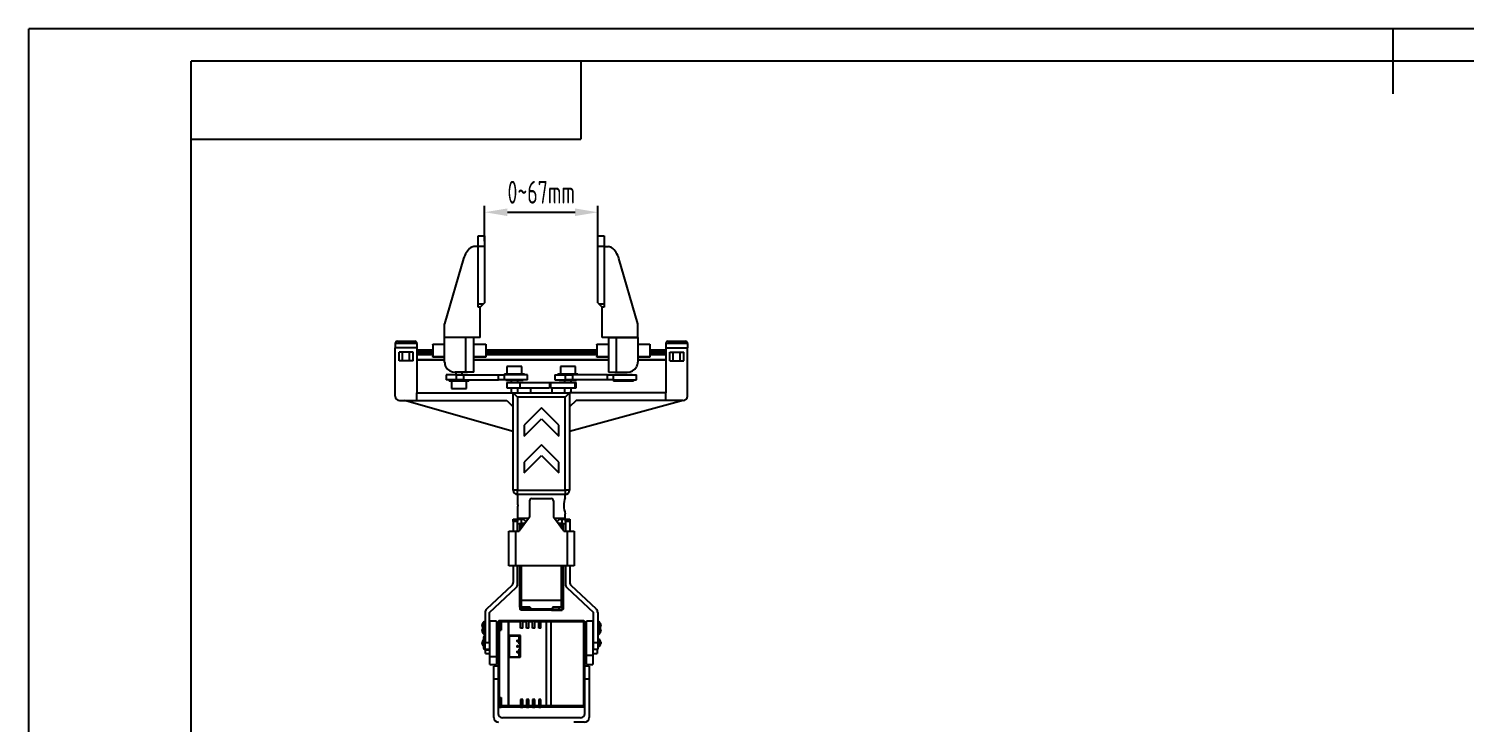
# Model space of a CAD drawing. Header units: millimetres. Extents: x 1241 to 2501, y 194 to 1085.
# Drawn here: x 1241 to 1904, y 765 to 1085 of the extents above; entities that cross this region are included whole.
import ezdxf
from ezdxf.enums import TextEntityAlignment as Align

# ---------------------------------------------------------------- set-up
doc = ezdxf.new("R2010")
doc.units = ezdxf.units.MM
doc.header["$LTSCALE"] = 3
doc.header["$PDSIZE"] = -1
for name, color, linetype in [('1轮廓实线层', 7, 'Continuous'), ('2细线层', 4, 'Continuous'), ('6文字层', 3, 'Continuous'), ('7标注层', 4, 'Continuous'), ('图框层', 7, 'Continuous')]:
    doc.layers.add(name, color=color, linetype=linetype)
doc.styles.add('PC_TEXTSTYLE', font='ISOCP.SHX', dxfattribs={"width": 0.707, "bigfont": 'GBCBIG.SHX'})
doc.dimstyles.new('GB_LINEAR', dxfattribs={"dimtxt": 3.5, "dimasz": 3.5, "dimexe": 1, "dimexo": 0, "dimgap": 1.5, "dimtad": 1, "dimdsep": 46, "dimtxsty": 'PC_TEXTSTYLE', "dimcen": 0, "dimclrd": 256, "dimclrt": 3, "dimadec": 0, "dimazin": 2, "dimtp": 0.1, "dimtm": 0.1, "dimtfac": 0.71, "dimtdec": 3, "dimtmove": 0, "dimatfit": 3, "dimfxl": 1, "dimtfill": 1, "dimarcsym": 0})

# ---------------------------------------------------------------- blocks, each defined once
blk = doc.blocks.new('ZwmFrameMain_A3^_^无分区图框^_^landscape')
at = {"layer": '1轮廓实线层'}
for p, q in [((185, 292), (185, 282)), ((0, 0), (0, 287)), ((390, 287), (0, 287))]:
    blk.add_line(p, q, dxfattribs=at)
at = {"layer": '2细线层'}
for p in [(-25, -5), (395, 292)]:
    blk.add_line(p, (-25, 292), dxfattribs=at)
blk = doc.blocks.new('ZwmFrameMain_图样代号')
at = {"layer": '2细线层', "linetype": 'Continuous'}
for p in [(60, 0), (0, -12)]:
    blk.add_line(p, (60, -12), dxfattribs=at)
at = {"layer": '6文字层', "style": 'PC_TEXTSTYLE', "width": 2.827942}
blk.add_attdef('图样代号', text='', height=7, rotation=180, dxfattribs=at).set_placement((58.24, -2.4), (2.35, -2.4), align=Align.FIT)
blk = doc.blocks.new('*D28')
at = {"layer": '7标注层', "color": 0, "lineweight": -2}
for p, q in [((1451.97, 986.63), (1451.97, 1002.94)), ((1504.25, 986.63), (1504.25, 1002.94))]:
    blk.add_line(p, q, dxfattribs=at)
at = {"layer": '7标注层', "lineweight": -2}
blk.add_line((1462.47, 999.94), (1493.75, 999.94), dxfattribs=at)
at = {"layer": '7标注层'}
for points in [[(1462.47, 1001.69), (1462.47, 998.19), (1451.97, 999.94)], [(1493.75, 998.19), (1493.75, 1001.69), (1504.25, 999.94)]]:
    blk.add_solid(points, dxfattribs=at)
at = {"layer": 'Defpoints', "color": 0}
for p in [(1504.25, 999.94), (1451.97, 986.63), (1504.25, 986.63)]:
    blk.add_point(p, dxfattribs=at)
at = {"layer": '7标注层', "color": 3, "insert": (1478.11, 1009.17), "char_height": 10.5, "attachment_point": 5, "style": 'PC_TEXTSTYLE', "bg_fill": 3, "box_fill_scale": 1.1, "bg_fill_color": 257, "bg_fill_transparency": 0}
blk.add_mtext('0~67mm', dxfattribs=at)

msp = doc.modelspace()

# ---------------------------------------------------------------- linework, layer by layer
at = {"color": 7, "linetype": 'Continuous', "lineweight": 25}
for p, q in [((1448.972, 984.128), (1448.972, 989.128)), ((1448.972, 989.128), (1451.972, 989.128)), ((1451.972, 989.128), (1451.972, 984.128)), ((1504.25, 989.128), (1507.25, 989.128)), ((1504.25, 984.128), (1504.25, 989.128)), ((1507.25, 989.128), (1507.25, 984.128)), ((1446.972, 984.128), (1445.623, 983.637)), ((1448.972, 984.128), (1446.972, 984.128)), ((1451.972, 984.128), (1448.972, 984.128)), ((1448.972, 957.628), (1448.972, 984.128)), ((1451.972, 984.128), (1451.972, 958.128)), ((1507.25, 984.128), (1504.25, 984.128)), ((1504.25, 958.128), (1504.25, 984.128)), ((1507.25, 984.128), (1507.25, 957.628)), ((1507.25, 984.128), (1509.25, 984.128)), ((1510.599, 983.637), (1509.25, 984.128)), ((1442.243, 978.601), (1433.472, 948.455)), ((1522.75, 948.455), (1513.979, 978.601)), ((1448.972, 957.628), (1451.472, 957.628)), ((1448.972, 956.128), (1448.972, 957.628)), ((1449.972, 956.128), (1448.972, 956.128)), ((1451.472, 957.628), (1449.972, 956.128)), ((1449.972, 942.128), (1449.972, 956.128)), ((1451.972, 958.128), (1451.472, 957.628)), ((1504.25, 958.128), (1504.75, 957.628)), ((1506.25, 956.128), (1504.75, 957.628)), ((1504.75, 957.628), (1507.25, 957.628)), ((1507.25, 956.128), (1506.25, 956.128)), ((1506.25, 942.128), (1506.25, 956.128)), ((1507.25, 957.628), (1507.25, 956.128)), ((1433.472, 942.128), (1433.472, 948.455)), ((1522.75, 942.128), (1522.75, 948.455)), ((1433.472, 930.75), (1433.472, 942.128)), ((1446.972, 942.128), (1433.472, 942.128)), ((1449.972, 942.128), (1446.972, 942.128)), ((1446.972, 926.128), (1446.972, 942.128)), ((1522.75, 942.128), (1506.25, 942.128)), ((1509.25, 942.128), (1509.25, 926.128)), ((1509.25, 942.128), (1522.75, 942.128)), ((1522.75, 942.128), (1522.75, 930.75)), ((1420.711, 939.428), (1410.711, 939.428)), ((1410.711, 939.428), (1410.711, 937.428)), ((1420.711, 937.428), (1410.711, 937.428)), ((1410.711, 915.128), (1410.711, 937.428)), ((1411.711, 940.428), (1419.711, 940.428)), ((1412.478, 931.428), (1412.478, 935.428)), ((1418.944, 935.428), (1412.478, 935.428)), ((1414.095, 931.428), (1414.095, 935.428)), ((1417.328, 931.428), (1417.328, 935.428)), ((1418.944, 931.428), (1418.944, 935.428)), ((1420.711, 939.428), (1420.711, 937.428)), ((1420.711, 937.428), (1420.711, 916.628)), ((1420.711, 936.428), (1427.972, 936.428)), ((1427.972, 935.334), (1420.711, 935.334)), ((1427.972, 939.128), (1433.472, 939.128)), ((1427.972, 938.958), (1427.972, 939.128)), ((1427.972, 938.958), (1427.972, 933.298)), ((1433.472, 938.958), (1427.972, 938.958)), ((1446.972, 939.128), (1452.472, 939.128)), ((1452.472, 938.958), (1446.972, 938.958)), ((1452.472, 939.128), (1452.472, 938.958)), ((1452.472, 938.958), (1452.472, 933.298)), ((1452.472, 936.428), (1503.75, 936.428)), ((1503.75, 935.334), (1452.472, 935.334)), ((1503.75, 939.128), (1509.25, 939.128)), ((1503.75, 938.958), (1503.75, 939.128)), ((1503.75, 938.958), (1503.75, 933.298)), ((1509.25, 938.958), (1503.75, 938.958)), ((1522.75, 939.128), (1528.25, 939.128)), ((1528.25, 938.958), (1522.75, 938.958)), ((1528.25, 939.128), (1528.25, 938.958)), ((1528.25, 938.958), (1528.25, 933.298)), ((1528.25, 936.428), (1535.711, 936.428)), ((1535.711, 935.334), (1528.25, 935.334)), ((1535.711, 939.428), (1535.711, 937.428)), ((1545.711, 939.428), (1535.711, 939.428)), ((1535.711, 937.428), (1535.711, 916.628)), ((1535.711, 937.428), (1545.711, 937.428)), ((1536.711, 940.428), (1544.711, 940.428)), ((1537.478, 931.428), (1537.478, 935.428)), ((1537.478, 935.428), (1543.944, 935.428)), ((1539.095, 931.428), (1539.095, 935.428)), ((1542.328, 931.428), (1542.328, 935.428)), ((1543.944, 931.428), (1543.944, 935.428)), ((1545.711, 939.428), (1545.711, 937.428)), ((1545.711, 915.128), (1545.711, 937.428)), ((1418.944, 931.428), (1412.478, 931.428)), ((1420.711, 934.834), (1427.972, 934.834)), ((1420.711, 931.978), (1433.472, 931.978)), ((1433.472, 931.628), (1420.711, 931.628)), ((1427.972, 933.298), (1433.472, 933.298)), ((1427.972, 933.128), (1427.972, 933.298)), ((1433.472, 933.128), (1427.972, 933.128)), ((1434.079, 928.628), (1434.008, 928.75)), ((1446.972, 933.298), (1452.472, 933.298)), ((1452.472, 933.128), (1446.972, 933.128)), ((1446.972, 931.978), (1509.25, 931.978)), ((1509.25, 931.628), (1446.972, 931.628)), ((1452.472, 934.834), (1503.75, 934.834)), ((1452.472, 933.298), (1452.472, 933.128)), ((1462.28, 928.728), (1462.28, 925.428)), ((1469.18, 928.728), (1462.28, 928.728)), ((1469.18, 925.428), (1469.18, 928.728)), ((1486.97, 928.728), (1486.97, 925.428)), ((1493.87, 928.728), (1486.97, 928.728)), ((1493.87, 925.428), (1493.87, 928.728)), ((1503.75, 933.128), (1503.75, 933.298)), ((1503.75, 933.298), (1509.25, 933.298)), ((1509.25, 933.128), (1503.75, 933.128)), ((1522.214, 928.75), (1522.143, 928.628)), ((1522.75, 933.298), (1528.25, 933.298)), ((1528.25, 933.128), (1522.75, 933.128)), ((1522.75, 931.978), (1535.711, 931.978)), ((1535.711, 931.628), (1522.75, 931.628)), ((1528.25, 934.834), (1535.711, 934.834)), ((1528.25, 933.298), (1528.25, 933.128)), ((1537.478, 931.428), (1543.944, 931.428)), ((1434.122, 924.828), (1434.122, 922.528)), ((1438.974, 924.828), (1434.122, 924.828)), ((1438.974, 922.528), (1434.122, 922.528)), ((1435.522, 922.528), (1435.522, 921.928)), ((1444.722, 921.928), (1435.522, 921.928)), ((1436.122, 924.928), (1436.122, 924.828)), ((1444.122, 924.928), (1436.122, 924.928)), ((1436.672, 921.928), (1436.672, 918.628)), ((1446.972, 926.128), (1438.409, 926.128)), ((1438.622, 926.128), (1438.622, 924.928)), ((1438.974, 922.528), (1438.974, 924.828)), ((1438.974, 924.828), (1442.27, 924.828)), ((1442.27, 922.528), (1438.974, 922.528)), ((1441.622, 924.928), (1441.622, 926.128)), ((1442.27, 924.828), (1442.27, 922.528)), ((1442.27, 924.828), (1458.373, 924.828)), ((1442.27, 922.528), (1458.373, 922.528)), ((1443.572, 918.628), (1443.572, 921.928)), ((1444.122, 924.828), (1444.122, 924.928)), ((1444.722, 921.928), (1444.722, 922.528)), ((1458.373, 922.528), (1458.373, 924.828)), ((1458.373, 924.828), (1461.018, 924.828)), ((1461.018, 922.528), (1458.373, 922.528)), ((1461.018, 924.828), (1461.018, 922.528)), ((1471.73, 924.828), (1461.018, 924.828)), ((1471.73, 922.528), (1461.018, 922.528)), ((1461.13, 925.428), (1461.13, 924.828)), ((1461.13, 925.428), (1470.33, 925.428)), ((1461.73, 922.528), (1461.73, 922.428)), ((1461.73, 922.428), (1469.73, 922.428)), ((1464.23, 922.428), (1464.23, 921.328)), ((1467.23, 921.328), (1467.23, 922.428)), ((1469.73, 922.428), (1469.73, 922.528)), ((1470.33, 924.828), (1470.33, 925.428)), ((1471.73, 922.528), (1471.73, 924.828)), ((1484.42, 924.828), (1484.42, 922.528)), ((1484.42, 924.828), (1489.299, 924.828)), ((1484.42, 922.528), (1489.299, 922.528)), ((1485.82, 925.428), (1485.82, 924.828)), ((1485.82, 925.428), (1490.42, 925.428)), ((1486.42, 922.528), (1486.42, 922.428)), ((1486.42, 922.428), (1490.42, 922.428)), ((1488.92, 922.428), (1488.92, 921.328)), ((1489.299, 922.528), (1489.299, 924.828)), ((1489.299, 924.828), (1492.601, 924.828)), ((1492.601, 922.528), (1489.299, 922.528)), ((1490.42, 925.428), (1495.02, 925.428)), ((1490.42, 922.428), (1494.42, 922.428)), ((1491.92, 921.328), (1491.92, 922.428)), ((1492.601, 924.828), (1492.601, 922.528)), ((1508.749, 924.828), (1492.601, 924.828)), ((1508.749, 922.528), (1492.601, 922.528)), ((1494.42, 922.428), (1494.42, 922.528)), ((1495.02, 924.828), (1495.02, 925.428)), ((1508.749, 922.528), (1508.749, 924.828)), ((1508.749, 924.828), (1511.405, 924.828)), ((1511.405, 922.528), (1508.749, 922.528)), ((1509.25, 926.128), (1517.813, 926.128)), ((1511.405, 924.828), (1511.405, 922.528)), ((1511.405, 924.828), (1522.1, 924.828)), ((1511.405, 922.528), (1522.1, 922.528)), ((1511.5, 922.528), (1511.5, 921.928)), ((1520.7, 921.928), (1511.5, 921.928)), ((1512.1, 924.928), (1512.1, 924.828)), ((1520.1, 924.928), (1512.1, 924.928)), ((1520.1, 924.828), (1520.1, 924.928)), ((1520.7, 921.928), (1520.7, 922.528)), ((1522.1, 922.528), (1522.1, 924.828)), ((1420.711, 913.128), (1420.711, 916.628)), ((1420.711, 916.628), (1465.211, 916.628)), ((1436.672, 918.628), (1440.122, 918.628)), ((1440.122, 918.628), (1443.572, 918.628)), ((1462.23, 921.328), (1462.23, 918.828)), ((1462.23, 921.328), (1468.294, 921.328)), ((1462.23, 918.828), (1468.294, 918.828)), ((1464.23, 918.828), (1464.23, 916.628)), ((1467.211, 914.628), (1465.211, 916.628)), ((1465.211, 916.628), (1491.211, 916.628)), ((1465.211, 871.628), (1465.211, 916.628)), ((1467.23, 916.628), (1467.23, 918.828)), ((1468.294, 921.328), (1468.294, 918.828)), ((1468.294, 921.328), (1481.873, 921.328)), ((1468.294, 918.828), (1481.873, 918.828)), ((1473.211, 918.828), (1473.211, 916.628)), ((1481.873, 921.328), (1481.873, 918.828)), ((1481.873, 921.328), (1482.341, 921.328)), ((1482.341, 921.328), (1482.341, 918.828)), ((1482.341, 921.328), (1493.583, 921.328)), ((1482.341, 918.828), (1493.583, 918.828)), ((1483.211, 916.628), (1483.211, 918.828)), ((1488.92, 918.828), (1488.92, 916.628)), ((1491.211, 916.628), (1489.211, 914.628)), ((1491.211, 916.628), (1491.211, 871.628)), ((1535.711, 916.628), (1491.211, 916.628)), ((1491.92, 916.628), (1491.92, 918.828)), ((1493.583, 921.328), (1493.583, 918.828)), ((1493.583, 921.328), (1494.192, 921.328)), ((1493.583, 918.828), (1494.192, 918.828)), ((1494.192, 918.828), (1494.192, 921.328)), ((1535.711, 913.128), (1535.711, 916.628)), ((1412.711, 913.128), (1420.711, 913.128)), ((1465.211, 898.758), (1414.985, 913.128)), ((1420.711, 913.128), (1462.211, 913.128)), ((1462.211, 913.128), (1465.211, 910.128)), ((1489.211, 914.628), (1467.211, 914.628)), ((1467.211, 914.628), (1467.211, 871.628)), ((1478.211, 909.628), (1470.211, 901.628)), ((1486.211, 901.628), (1478.211, 909.628)), ((1489.211, 871.628), (1489.211, 914.628)), ((1494.211, 913.128), (1491.211, 910.128)), ((1543.711, 913.128), (1491.211, 898.678)), ((1535.711, 913.128), (1494.211, 913.128)), ((1543.711, 913.128), (1535.711, 913.128)), ((1470.211, 896.628), (1478.211, 904.628)), ((1478.211, 904.628), (1486.211, 896.628)), ((1470.211, 901.628), (1470.211, 896.628)), ((1470.211, 897.528), (1471.111, 897.528)), ((1485.311, 897.528), (1486.211, 897.528)), ((1486.211, 896.628), (1486.211, 901.628)), ((1478.211, 892.628), (1470.211, 884.628)), ((1486.211, 884.628), (1478.211, 892.628)), ((1470.211, 879.628), (1478.211, 887.628)), ((1470.211, 884.628), (1470.211, 879.628)), ((1478.211, 887.628), (1486.211, 879.628)), ((1486.211, 879.628), (1486.211, 884.628)), ((1467.211, 871.628), (1465.211, 871.628)), ((1467.211, 869.628), (1467.211, 871.628)), ((1467.211, 871.628), (1489.211, 871.628)), ((1467.211, 869.628), (1467.211, 866.442)), ((1489.211, 869.628), (1467.211, 869.628)), ((1489.211, 871.628), (1489.211, 869.628)), ((1491.211, 871.628), (1489.211, 871.628)), ((1489.211, 868.217), (1489.211, 869.628)), ((1467.211, 862.568), (1467.211, 858.628)), ((1472.711, 866.758), (1472.711, 859.258)), ((1473.711, 867.758), (1482.711, 867.758)), ((1483.711, 866.758), (1483.711, 859.258)), ((1465.161, 858.228), (1467.161, 858.228)), ((1465.161, 857.228), (1465.161, 858.228)), ((1467.161, 857.228), (1465.161, 857.228)), ((1465.161, 857.228), (1465.161, 852.758)), ((1467.161, 858.228), (1467.161, 857.228)), ((1467.161, 852.758), (1467.161, 857.228)), ((1467.161, 856.228), (1468.711, 856.228)), ((1472.248, 858.628), (1467.211, 858.628)), ((1467.761, 858.228), (1468.828, 858.228)), ((1472.711, 859.258), (1467.936, 852.758)), ((1468.211, 855.728), (1468.711, 856.228)), ((1468.211, 853.133), (1468.211, 855.728)), ((1468.461, 858.628), (1468.461, 858.228)), ((1468.911, 856.228), (1468.711, 856.228)), ((1468.828, 858.228), (1468.828, 856.228)), ((1468.828, 858.228), (1469.897, 858.228)), ((1470.485, 856.228), (1468.911, 856.228)), ((1468.911, 856.228), (1468.911, 855.728)), ((1470.117, 855.728), (1468.911, 855.728)), ((1469.511, 858.628), (1471.089, 857.05)), ((1488.486, 852.758), (1483.711, 859.258)), ((1489.211, 858.628), (1484.175, 858.628)), ((1485.334, 857.05), (1486.911, 858.628)), ((1487.511, 856.228), (1485.938, 856.228)), ((1487.511, 855.728), (1486.305, 855.728)), ((1486.511, 858.228), (1487.594, 858.228)), ((1487.511, 855.728), (1487.511, 856.228)), ((1487.711, 856.228), (1487.511, 856.228)), ((1487.594, 858.228), (1487.594, 856.228)), ((1487.594, 858.228), (1488.661, 858.228)), ((1487.711, 856.228), (1489.261, 856.228)), ((1487.961, 858.228), (1487.961, 858.628)), ((1488.211, 855.728), (1488.211, 853.133)), ((1489.211, 858.628), (1489.211, 860.768)), ((1489.261, 858.228), (1491.261, 858.228)), ((1489.261, 857.228), (1489.261, 858.228)), ((1491.261, 857.228), (1489.261, 857.228)), ((1489.261, 857.228), (1489.261, 852.758)), ((1491.261, 858.228), (1491.261, 857.228)), ((1491.261, 857.228), (1491.261, 852.758)), ((1463.161, 836.758), (1463.161, 852.758)), ((1463.161, 852.758), (1466.161, 852.758)), ((1466.161, 852.758), (1466.161, 836.758)), ((1466.161, 852.758), (1467.936, 852.758)), ((1488.486, 852.758), (1490.261, 852.758)), ((1490.261, 836.758), (1490.261, 852.758)), ((1490.261, 852.758), (1493.261, 852.758)), ((1493.261, 852.758), (1493.261, 836.758)), ((1466.161, 836.758), (1463.161, 836.758)), ((1465.161, 836.758), (1465.161, 829.094)), ((1490.261, 836.758), (1466.161, 836.758)), ((1467.161, 828.228), (1467.161, 836.758)), ((1468.211, 820.928), (1468.211, 836.758)), ((1488.211, 836.758), (1488.211, 820.928)), ((1489.261, 836.758), (1489.261, 828.228)), ((1493.261, 836.758), (1490.261, 836.758)), ((1491.261, 836.758), (1491.261, 829.094)), ((1464.529, 827.635), (1452.845, 816.688)), ((1454.211, 815.228), (1466.529, 826.768)), ((1489.894, 826.768), (1502.211, 815.228)), ((1503.579, 816.687), (1491.895, 827.634)), ((1468.211, 817.628), (1468.211, 820.928)), ((1468.911, 820.928), (1468.211, 820.928)), ((1468.211, 817.628), (1468.911, 817.628)), ((1468.211, 817.628), (1468.211, 816.728)), ((1468.711, 816.228), (1468.211, 816.728)), ((1470.211, 816.728), (1468.211, 816.728)), ((1470.211, 816.228), (1468.711, 816.228)), ((1468.911, 820.928), (1468.911, 817.628)), ((1468.911, 820.928), (1487.511, 820.928)), ((1473.061, 817.628), (1468.911, 817.628)), ((1470.211, 816.728), (1470.211, 817.628)), ((1470.211, 816.228), (1470.211, 816.728)), ((1473.061, 817.628), (1473.061, 816.728)), ((1483.361, 816.728), (1473.061, 816.728)), ((1473.061, 816.728), (1473.561, 816.228)), ((1482.861, 816.228), (1473.561, 816.228)), ((1482.861, 816.228), (1483.361, 816.728)), ((1487.511, 817.628), (1483.361, 817.628)), ((1483.361, 817.628), (1483.361, 816.728)), ((1486.211, 817.628), (1486.211, 816.728)), ((1486.211, 816.728), (1486.211, 816.228)), ((1486.211, 816.728), (1488.211, 816.728)), ((1486.211, 816.228), (1487.711, 816.228)), ((1487.511, 817.628), (1487.511, 820.928)), ((1488.211, 820.928), (1487.511, 820.928)), ((1487.511, 817.628), (1488.211, 817.628)), ((1488.211, 816.728), (1487.711, 816.228)), ((1488.211, 820.928), (1488.211, 817.628)), ((1488.211, 817.628), (1488.211, 816.728)), ((1450.838, 809.654), (1451.142, 809.654)), ((1452.211, 810.978), (1451.745, 810.978)), ((1451.745, 810.978), (1451.745, 810.228)), ((1451.745, 810.228), (1451.745, 808.634)), ((1452.211, 815.228), (1452.211, 801.228)), ((1454.211, 801.228), (1454.211, 815.228)), ((1454.436, 810.228), (1454.211, 810.228)), ((1457.436, 811.228), (1454.436, 811.228)), ((1454.436, 794.824), (1454.436, 811.228)), ((1457.436, 811.228), (1457.436, 794.824)), ((1458.736, 811.553), (1458.236, 811.053)), ((1458.236, 811.053), (1458.236, 809.553)), ((1458.236, 809.553), (1458.736, 809.553)), ((1458.736, 811.553), (1458.736, 809.553)), ((1458.736, 811.553), (1459.636, 811.553)), ((1458.736, 809.553), (1459.636, 809.553)), ((1459.636, 811.553), (1462.936, 811.553)), ((1459.636, 811.553), (1459.636, 810.853)), ((1459.636, 810.853), (1459.636, 807.053)), ((1462.936, 810.853), (1459.636, 810.853)), ((1462.936, 810.853), (1462.936, 811.553)), ((1462.936, 811.553), (1468.536, 811.553)), ((1462.936, 772.253), (1462.936, 810.853)), ((1468.536, 810.853), (1462.936, 810.853)), ((1462.936, 810.853), (1462.936, 804.55)), ((1468.536, 810.853), (1468.536, 811.553)), ((1468.536, 811.553), (1469.536, 811.553)), ((1468.536, 811.303), (1469.536, 811.303)), ((1469.536, 811.203), (1468.536, 811.203)), ((1468.536, 808.053), (1468.536, 810.853)), ((1469.536, 811.553), (1469.536, 810.853)), ((1469.536, 811.553), (1471.336, 811.553)), ((1469.536, 808.053), (1469.536, 810.853)), ((1471.336, 810.853), (1469.536, 810.853)), ((1471.336, 810.853), (1471.336, 811.553)), ((1471.336, 811.553), (1472.336, 811.553)), ((1471.336, 811.303), (1472.336, 811.303)), ((1472.336, 811.203), (1471.336, 811.203)), ((1471.336, 808.053), (1471.336, 810.853)), ((1472.336, 811.553), (1474.136, 811.553)), ((1472.336, 811.553), (1472.336, 810.853)), ((1472.336, 808.053), (1472.336, 810.853)), ((1474.136, 810.853), (1472.336, 810.853)), ((1474.136, 810.853), (1474.136, 811.553)), ((1474.136, 811.553), (1475.136, 811.553)), ((1474.136, 811.303), (1475.136, 811.303)), ((1475.136, 811.203), (1474.136, 811.203)), ((1474.136, 808.053), (1474.136, 810.853)), ((1475.136, 811.553), (1475.136, 810.853)), ((1475.136, 811.553), (1476.936, 811.553)), ((1475.136, 808.053), (1475.136, 810.853)), ((1476.936, 810.853), (1475.136, 810.853)), ((1476.936, 810.853), (1476.936, 811.553)), ((1476.936, 811.553), (1477.936, 811.553)), ((1476.936, 811.303), (1477.936, 811.303)), ((1477.936, 811.203), (1476.936, 811.203)), ((1476.936, 808.053), (1476.936, 810.853)), ((1477.936, 811.553), (1480.436, 811.553)), ((1477.936, 811.553), (1477.936, 810.853)), ((1477.936, 808.053), (1477.936, 810.853)), ((1480.436, 810.853), (1477.936, 810.853)), ((1480.436, 811.553), (1482.736, 811.553)), ((1480.436, 811.553), (1480.436, 810.853)), ((1480.436, 810.853), (1480.436, 772.253)), ((1482.736, 810.853), (1480.436, 810.853)), ((1482.736, 810.853), (1482.736, 811.553)), ((1482.736, 811.553), (1497.736, 811.553)), ((1482.736, 772.253), (1482.736, 810.853)), ((1497.736, 810.853), (1482.736, 810.853)), ((1497.736, 811.553), (1498.236, 811.053)), ((1497.736, 772.253), (1497.736, 810.853)), ((1498.236, 810.853), (1498.236, 811.053)), ((1498.236, 772.253), (1498.236, 810.853)), ((1501.986, 811.228), (1498.986, 811.228)), ((1498.986, 795.395), (1498.986, 811.228)), ((1501.986, 811.228), (1501.986, 795.395)), ((1502.211, 810.228), (1501.986, 810.228)), ((1502.211, 801.228), (1502.211, 815.228)), ((1504.211, 815.228), (1504.211, 801.228)), ((1504.678, 810.978), (1504.211, 810.978)), ((1504.678, 810.228), (1504.678, 810.978)), ((1504.678, 808.634), (1504.678, 810.228)), ((1505.281, 809.654), (1505.584, 809.654)), ((1450.944, 808.801), (1450.838, 808.801)), ((1450.838, 807.292), (1451.194, 807.292)), ((1450.856, 806.45), (1450.838, 806.45)), ((1450.868, 807.37), (1450.858, 807.327)), ((1451.436, 803.728), (1451.436, 802.725)), ((1452.211, 808.634), (1451.745, 808.634)), ((1451.745, 808.634), (1451.745, 807.694)), ((1451.745, 807.694), (1451.745, 805.333)), ((1451.745, 805.333), (1451.745, 805.134)), ((1451.745, 805.333), (1452.211, 805.333)), ((1451.745, 805.134), (1452.211, 805.134)), ((1452.211, 802.978), (1451.745, 802.978)), ((1451.745, 802.978), (1451.745, 801.781)), ((1451.936, 804.228), (1452.211, 804.228)), ((1454.211, 808.228), (1454.436, 808.228)), ((1454.436, 807.884), (1454.211, 807.884)), ((1454.211, 805.884), (1454.436, 805.884)), ((1457.936, 807.228), (1457.936, 795.228)), ((1457.936, 807.228), (1458.236, 807.228)), ((1458.236, 806.553), (1458.736, 807.053)), ((1458.236, 806.553), (1458.236, 776.553)), ((1458.736, 807.053), (1458.736, 776.053)), ((1458.736, 807.053), (1459.636, 807.053)), ((1468.536, 804.55), (1462.936, 804.55)), ((1463.136, 804.5), (1468.336, 804.5)), ((1463.136, 804.5), (1463.136, 794.6)), ((1463.136, 804.5), (1468.336, 804.5)), ((1463.136, 804.5), (1463.136, 804.5)), ((1467.936, 804.3), (1463.336, 804.3)), ((1463.336, 804.3), (1463.336, 794.8)), ((1467.936, 804.299), (1463.336, 804.299)), ((1467.936, 800.807), (1467.936, 804.3)), ((1468.336, 804.5), (1468.336, 794.6)), ((1468.336, 804.5), (1468.336, 804.5)), ((1469.536, 808.053), (1468.536, 808.053)), ((1468.536, 794.55), (1468.536, 804.55)), ((1472.336, 808.053), (1471.336, 808.053)), ((1475.136, 808.053), (1474.136, 808.053)), ((1477.936, 808.053), (1476.936, 808.053)), ((1498.536, 807.228), (1498.236, 807.228)), ((1498.536, 795.228), (1498.536, 807.228)), ((1501.986, 808.228), (1502.211, 808.228)), ((1502.211, 807.884), (1501.986, 807.884)), ((1501.986, 805.884), (1502.211, 805.884)), ((1504.678, 808.634), (1504.211, 808.634)), ((1504.678, 805.333), (1504.211, 805.333)), ((1504.211, 805.134), (1504.678, 805.134)), ((1504.678, 802.978), (1504.211, 802.978)), ((1504.678, 807.694), (1504.678, 808.634)), ((1504.678, 805.333), (1504.678, 807.694)), ((1504.678, 805.134), (1504.678, 805.333)), ((1504.678, 801.781), (1504.678, 802.978)), ((1505.228, 807.292), (1505.584, 807.292)), ((1505.584, 808.801), (1505.478, 808.801)), ((1505.564, 807.319), (1505.584, 807.319)), ((1505.584, 806.45), (1505.564, 806.45)), ((1450.838, 801.597), (1451.186, 801.597)), ((1450.88, 800.858), (1450.838, 800.858)), ((1450.857, 800.791), (1450.838, 800.791)), ((1451.436, 799.73), (1451.436, 798.728)), ((1451.745, 801.781), (1451.745, 799.567)), ((1451.745, 799.567), (1451.745, 799.478)), ((1451.745, 799.567), (1452.211, 799.567)), ((1451.745, 799.478), (1452.211, 799.478)), ((1451.936, 798.228), (1452.211, 798.228)), ((1452.211, 798.228), (1452.211, 801.228)), ((1454.211, 801.228), (1452.211, 801.228)), ((1452.211, 798.228), (1454.211, 798.228)), ((1452.436, 798.026), (1452.436, 798.228)), ((1452.436, 798.026), (1454.436, 798.026)), ((1452.436, 796.228), (1452.436, 798.026)), ((1452.436, 796.228), (1454.436, 796.228)), ((1454.436, 802.228), (1454.211, 802.228)), ((1454.211, 801.228), (1454.211, 798.228)), ((1454.211, 800.228), (1454.436, 800.228)), ((1466.836, 802.09), (1466.836, 802.088)), ((1466.836, 799.55), (1466.836, 799.548)), ((1466.836, 797.01), (1466.836, 797.008)), ((1467.136, 801.79), (1467.136, 801.788)), ((1467.136, 799.25), (1467.136, 799.248)), ((1467.136, 796.71), (1467.136, 796.708)), ((1467.436, 802.088), (1467.436, 802.09)), ((1467.436, 799.548), (1467.436, 799.55)), ((1467.436, 797.008), (1467.436, 797.01)), ((1468.136, 800.807), (1467.936, 800.807)), ((1467.936, 800.807), (1467.936, 800.807)), ((1467.936, 800.807), (1468.136, 800.807)), ((1467.936, 794.8), (1467.936, 798.292)), ((1468.136, 798.292), (1467.936, 798.292)), ((1468.136, 800.807), (1468.136, 798.292)), ((1502.211, 802.228), (1501.986, 802.228)), ((1501.986, 800.228), (1502.211, 800.228)), ((1501.986, 796.228), (1503.986, 796.228)), ((1504.211, 801.228), (1502.211, 801.228)), ((1502.211, 798.228), (1502.211, 801.228)), ((1502.211, 798.228), (1504.211, 798.228)), ((1503.986, 798.228), (1503.986, 796.228)), ((1504.211, 801.228), (1504.211, 798.228)), ((1504.678, 799.567), (1504.211, 799.567)), ((1504.211, 799.478), (1504.678, 799.478)), ((1504.678, 799.567), (1504.678, 801.781)), ((1504.678, 799.478), (1504.678, 799.567)), ((1505.236, 801.597), (1505.584, 801.597)), ((1505.584, 800.858), (1505.542, 800.858)), ((1505.584, 800.791), (1505.566, 800.791)), ((1457.436, 794.824), (1454.436, 794.824)), ((1454.436, 791.228), (1454.436, 794.824)), ((1454.436, 791.228), (1457.436, 791.228)), ((1458.236, 790.434), (1456.236, 790.434)), ((1456.236, 784.434), (1456.236, 790.434)), ((1457.436, 794.824), (1457.436, 791.228)), ((1457.936, 795.228), (1458.236, 795.228)), ((1462.936, 794.55), (1462.936, 772.253)), ((1468.536, 794.55), (1462.936, 794.55)), ((1463.136, 794.6), (1468.336, 794.6)), ((1463.136, 794.6), (1463.136, 794.599)), ((1463.136, 794.599), (1468.336, 794.599)), ((1463.336, 794.8), (1467.936, 794.8)), ((1468.336, 794.6), (1468.336, 794.599)), ((1498.536, 795.228), (1498.236, 795.228)), ((1500.236, 790.434), (1498.236, 790.434)), ((1501.986, 795.395), (1498.986, 795.395)), ((1498.986, 791.228), (1498.986, 795.395)), ((1498.986, 791.228), (1501.986, 791.228)), ((1500.236, 790.434), (1500.236, 784.434)), ((1501.986, 795.395), (1501.986, 791.228)), ((1456.236, 766.753), (1456.236, 784.434)), ((1458.236, 784.434), (1456.236, 784.434)), ((1458.236, 784.434), (1458.236, 768.553)), ((1500.236, 784.434), (1498.236, 784.434)), ((1498.236, 768.553), (1498.236, 784.434)), ((1500.236, 784.434), (1500.236, 766.753)), ((1458.736, 776.053), (1458.236, 776.553)), ((1458.736, 776.053), (1459.636, 776.053)), ((1459.636, 776.053), (1459.636, 772.253)), ((1458.736, 773.553), (1458.236, 773.553)), ((1458.236, 772.053), (1458.736, 771.553)), ((1459.636, 773.553), (1458.736, 773.553)), ((1458.736, 773.553), (1458.736, 771.553)), ((1458.736, 771.553), (1459.636, 771.553)), ((1459.636, 772.253), (1462.936, 772.253)), ((1459.636, 772.253), (1459.636, 771.553)), ((1462.936, 771.553), (1459.636, 771.553)), ((1462.936, 771.553), (1462.936, 772.253)), ((1462.936, 772.253), (1468.536, 772.253)), ((1468.536, 771.553), (1462.936, 771.553)), ((1469.536, 775.053), (1468.536, 775.053)), ((1468.536, 775.053), (1468.536, 772.253)), ((1468.536, 772.253), (1468.536, 771.553)), ((1468.536, 771.903), (1469.536, 771.903)), ((1469.536, 771.803), (1468.536, 771.803)), ((1468.536, 771.553), (1469.536, 771.553)), ((1469.536, 772.253), (1469.536, 775.053)), ((1469.536, 772.253), (1471.336, 772.253)), ((1469.536, 771.553), (1469.536, 772.253)), ((1471.336, 771.553), (1469.536, 771.553)), ((1472.336, 775.053), (1471.336, 775.053)), ((1471.336, 775.053), (1471.336, 772.253)), ((1471.336, 772.253), (1471.336, 771.553)), ((1471.336, 771.903), (1472.336, 771.903)), ((1472.336, 771.803), (1471.336, 771.803)), ((1471.336, 771.553), (1472.336, 771.553)), ((1472.336, 772.253), (1472.336, 775.053)), ((1472.336, 772.253), (1474.136, 772.253)), ((1472.336, 771.553), (1472.336, 772.253)), ((1474.136, 771.553), (1472.336, 771.553)), ((1475.136, 775.053), (1474.136, 775.053)), ((1474.136, 775.053), (1474.136, 772.253)), ((1474.136, 772.253), (1474.136, 771.553)), ((1474.136, 771.903), (1475.136, 771.903)), ((1475.136, 771.803), (1474.136, 771.803)), ((1474.136, 771.553), (1475.136, 771.553)), ((1475.136, 772.253), (1475.136, 775.053)), ((1475.136, 771.553), (1475.136, 772.253)), ((1475.136, 772.253), (1476.936, 772.253)), ((1476.936, 771.553), (1475.136, 771.553)), ((1477.936, 775.053), (1476.936, 775.053)), ((1476.936, 775.053), (1476.936, 772.253)), ((1476.936, 772.253), (1476.936, 771.553)), ((1476.936, 771.903), (1477.936, 771.903)), ((1477.936, 771.803), (1476.936, 771.803)), ((1476.936, 771.553), (1477.936, 771.553)), ((1477.936, 772.253), (1477.936, 775.053)), ((1477.936, 772.253), (1480.436, 772.253)), ((1477.936, 771.553), (1477.936, 772.253)), ((1480.436, 771.553), (1477.936, 771.553)), ((1480.436, 772.253), (1482.736, 772.253)), ((1480.436, 772.253), (1480.436, 771.553)), ((1482.736, 771.553), (1480.436, 771.553)), ((1482.736, 771.553), (1482.736, 772.253)), ((1482.736, 772.253), (1497.736, 772.253)), ((1497.736, 771.553), (1482.736, 771.553)), ((1497.736, 772.253), (1498.236, 772.253)), ((1498.236, 772.053), (1497.736, 771.553)), ((1496.236, 766.553), (1460.236, 766.553)), ((1498.036, 764.553), (1493.219, 764.553))]:
    msp.add_line(p, q, dxfattribs=at)
at = {"color": 7, "linetype": 'Continuous'}
for p, q in [((1443.284, 926.128), (1443.284, 942.128)), ((1512.938, 926.128), (1512.938, 942.128))]:
    msp.add_line(p, q, dxfattribs=at)
at = {"color": 8, "linetype": 'Continuous', "lineweight": 25}
for p, q in [((1427.972, 936.128), (1420.711, 936.128)), ((1420.711, 936.03), (1427.972, 936.03)), ((1427.972, 935.85), (1420.711, 935.85)), ((1420.711, 935.448), (1427.972, 935.448)), ((1503.75, 936.128), (1452.472, 936.128)), ((1452.472, 936.03), (1503.75, 936.03)), ((1503.75, 935.85), (1452.472, 935.85)), ((1452.472, 935.448), (1503.75, 935.448)), ((1535.711, 936.128), (1528.25, 936.128)), ((1528.25, 936.03), (1535.711, 936.03)), ((1535.711, 935.85), (1528.25, 935.85)), ((1528.25, 935.448), (1535.711, 935.448)), ((1427.972, 934.719), (1420.711, 934.719)), ((1420.711, 934.317), (1427.972, 934.317)), ((1427.972, 934.137), (1420.711, 934.137)), ((1503.75, 934.719), (1452.472, 934.719)), ((1452.472, 934.317), (1503.75, 934.317)), ((1503.75, 934.137), (1452.472, 934.137)), ((1535.711, 934.719), (1528.25, 934.719)), ((1528.25, 934.317), (1535.711, 934.317)), ((1535.711, 934.137), (1528.25, 934.137)), ((1468.911, 855.728), (1468.911, 854.086)), ((1469.426, 858.628), (1469.426, 858.228)), ((1487.511, 854.086), (1487.511, 855.728)), ((1468.911, 836.758), (1468.911, 820.928)), ((1487.511, 820.928), (1487.511, 836.758)), ((1451.182, 809.69), (1450.875, 809.69)), ((1505.24, 809.69), (1505.547, 809.69)), ((1450.984, 808.715), (1450.875, 808.715)), ((1451.192, 807.314), (1450.875, 807.314)), ((1451.134, 807.168), (1450.875, 807.168)), ((1450.951, 806.37), (1450.875, 806.37)), ((1451.936, 804.228), (1451.936, 802.978)), ((1454.211, 808.407), (1454.436, 808.407)), ((1454.211, 805.998), (1454.436, 805.998)), ((1502.211, 808.407), (1501.986, 808.407)), ((1502.211, 805.998), (1501.986, 805.998)), ((1505.23, 807.314), (1505.547, 807.314)), ((1505.289, 807.168), (1505.547, 807.168)), ((1505.438, 808.715), (1505.547, 808.715)), ((1505.472, 806.37), (1505.547, 806.37)), ((1451.186, 801.607), (1450.875, 801.607)), ((1451.187, 801.575), (1450.875, 801.575)), ((1450.919, 800.722), (1450.875, 800.722)), ((1451.936, 799.478), (1451.936, 798.228)), ((1454.211, 800.279), (1454.436, 800.279)), ((1502.211, 800.279), (1501.986, 800.279)), ((1502.211, 798.311), (1501.986, 798.311)), ((1505.236, 801.607), (1505.547, 801.607)), ((1505.236, 801.575), (1505.547, 801.575)), ((1505.503, 800.722), (1505.547, 800.722))]:
    msp.add_line(p, q, dxfattribs=at)
at = {"color": 7, "linetype": 'Continuous', "lineweight": 25, "flags": 128}
for points in [[(1467.761, 858.228), (1467.254, 858.178), (1467.161, 858.157)], [(1487.711, 856.228), (1487.991, 855.948), (1488.211, 855.728)], [(1489.261, 858.157), (1489.168, 858.178), (1488.661, 858.228)], [(1498.236, 810.853), (1497.956, 810.853), (1497.736, 810.853)], [(1450.875, 807.168), (1450.9, 807.256), (1450.92, 807.319)], [(1505.512, 807.292), (1505.523, 807.256), (1505.547, 807.168)], [(1450.854, 800.805), (1450.905, 800.606), (1450.965, 800.437)], [(1450.965, 802.018), (1450.909, 801.862), (1450.857, 801.666)], [(1505.568, 801.65), (1505.518, 801.849), (1505.457, 802.018)], [(1505.457, 800.437), (1505.518, 800.607), (1505.569, 800.806)]]:
    msp.add_lwpolyline(points, dxfattribs=at)
at = {"color": 7, "linetype": 'Continuous', "lineweight": 25}
for centre, radius, start, end in [((1451.845, 975.808), 10, 128.474703, 163.778403), ((1504.378, 975.808), 10, 16.221597, 51.525297), ((1411.711, 939.428), 1, 90, 180), ((1419.711, 939.428), 1, 0, 90), ((1536.711, 939.428), 1, 90, 180), ((1544.711, 939.428), 1, 0, 90), ((1437.472, 930.75), 4, 180, 210), ((1438.409, 931.128), 5, 210, 270), ((1517.813, 931.128), 5, 270, 330), ((1518.75, 930.75), 4, 330, 0), ((1412.711, 915.128), 2, 180, 270), ((1543.711, 915.128), 2, 270, 0), ((1467.211, 871.628), 2, 180, 270), ((1489.211, 871.628), 2, 270, 0), ((1473.711, 866.758), 1, 90, 180), ((1482.711, 866.758), 1, 0, 90), ((1499.861, 864.517), 11.291, 160.870978, 199.394276), ((1463.161, 829.094), 2, 313.134835, 0), ((1493.261, 829.094), 2, 180, 226.895796), ((1465.161, 828.228), 2, 313.134835, 0), ((1491.261, 828.228), 2, 180, 226.865165), ((1454.211, 815.228), 2, 133.104204, 180), ((1502.211, 815.228), 2, 0, 46.865165), ((1452.918, 809.228), 2.107, 123.855043, 167.232257), ((1451.851, 809.281), 1.058, 127.670638, 157.269563), ((1451.851, 808.871), 1.058, 127.670638, 157.269563), ((1452.313, 809.067), 1.489, 156.782509, 164.940104), ((1452.4, 809.422), 1.582, 195.412788, 220.896802), ((1452.437, 808.346), 2.005, 110.193944, 128.579106), ((1452.358, 809.913), 1.171, 169.905343, 179.989892), ((1452.358, 809.914), 1.171, 180.010108, 190.094657), ((1503.504, 809.228), 2.107, 12.597638, 56.144957), ((1503.986, 808.346), 2.005, 51.420894, 69.806056), ((1504.571, 809.281), 1.058, 22.730437, 52.329362), ((1504.065, 809.913), 1.171, 0.010108, 10.094657), ((1504.065, 809.914), 1.171, 349.905343, 359.989892), ((1504.571, 808.871), 1.058, 22.730437, 52.329362), ((1504.022, 809.422), 1.582, 319.103198, 344.587212), ((1504.109, 809.067), 1.489, 15.059896, 23.217491), ((1452.918, 809.228), 2.107, 192.679855, 213.776953), ((1452.918, 806.884), 2.107, 123.855043, 166.669647), ((1452.4, 809.136), 1.582, 195.412788, 220.896802), ((1451.672, 806.887), 0.904, 121.15086, 151.82293), ((1451.672, 806.444), 0.904, 121.15086, 151.82293), ((1452.579, 807.031), 1.758, 194.162062, 218.533978), ((1452.579, 806.8), 1.758, 194.162062, 218.533978), ((1452.918, 806.884), 2.107, 194.862444, 236.144957), ((1452.918, 801.228), 2.107, 123.855043, 157.956011), ((1451.759, 808.243), 0.573, 165.561425, 194.438575), ((1452.356, 805.612), 2.17, 106.369065, 122.623909), ((1452.551, 807.439), 1.365, 170.650479, 179.994745), ((1452.551, 807.44), 1.365, 180.005255, 189.349521), ((1451.565, 805.821), 0.379, 162.228028, 197.771972), ((1451.936, 803.728), 0.5, 90, 180), ((1457.936, 806.728), 0.5, 90, 180), ((1467.136, 802.09), 0.3, 89.999998, 270.000002), ((1467.136, 802.09), 0.3, 269.999998, 90.000002), ((1498.536, 806.728), 0.5, 25.841933, 90), ((1503.504, 806.884), 2.107, 14.862444, 56.144957), ((1504.066, 805.612), 2.17, 57.376091, 73.630935), ((1503.504, 806.884), 2.107, 303.855043, 346.589315), ((1503.504, 801.228), 2.107, 22.043989, 56.144957), ((1504.022, 809.136), 1.582, 319.103198, 344.587212), ((1504.663, 808.243), 0.573, 345.561425, 14.438575), ((1504.75, 806.887), 0.904, 28.17707, 58.84914), ((1503.871, 807.439), 1.365, 0.005255, 9.349521), ((1503.871, 807.44), 1.365, 350.650479, 359.994745), ((1504.75, 806.444), 0.904, 28.17707, 58.84914), ((1503.843, 807.031), 1.758, 321.466022, 345.837938), ((1503.843, 806.8), 1.758, 321.466022, 345.837938), ((1504.857, 805.821), 0.379, 342.228028, 17.771972), ((1503.504, 809.228), 2.107, 326.223047, 347.198808), ((1452.736, 801.301), 1.911, 157.948686, 166.919049), ((1451.491, 801.098), 0.799, 111.043346, 140.452539), ((1451.491, 800.624), 0.799, 111.043346, 140.452539), ((1451.264, 801.602), 0.479, 215.702001, 230.91865), ((1452.76, 801.32), 1.936, 193.152732, 216.520984), ((1452.76, 801.162), 1.936, 193.152732, 216.520984), ((1452.918, 801.228), 2.107, 202.043989, 236.144957), ((1452.747, 801.607), 1.561, 171.257281, 179.997994), ((1452.274, 799.096), 2.737, 101.164356, 113.428917), ((1452.747, 801.607), 1.561, 180.002006, 188.742719), ((1451.369, 800.089), 0.182, 154.336451, 205.663549), ((1451.936, 798.728), 0.5, 180, 270), ((1457.936, 795.728), 0.5, 180, 270), ((1467.136, 802.088), 0.3, 180.000001, 270.000001), ((1467.136, 799.55), 0.3, 89.999998, 270.000002), ((1467.136, 799.548), 0.3, 180.000001, 270.000001), ((1467.136, 797.01), 0.3, 89.999998, 270.000002), ((1467.136, 797.008), 0.3, 180.000001, 270.000001), ((1467.136, 802.088), 0.3, 269.999999, 359.999999), ((1467.136, 799.55), 0.3, 269.999998, 90.000002), ((1467.136, 799.548), 0.3, 269.999999, 359.999999), ((1467.136, 797.01), 0.3, 269.999998, 90.000002), ((1467.136, 797.008), 0.3, 269.999999, 359.999999), ((1504.148, 799.096), 2.737, 66.571083, 78.835644), ((1503.504, 801.228), 2.107, 303.855043, 337.956011), ((1504.931, 801.098), 0.799, 39.547461, 68.956654), ((1503.675, 801.607), 1.561, 0.002006, 8.742719), ((1503.675, 801.607), 1.561, 351.257281, 359.997994), ((1504.931, 800.624), 0.799, 39.547461, 68.956654), ((1503.662, 801.32), 1.936, 323.479016, 346.847268), ((1503.662, 801.162), 1.936, 323.479016, 346.847268), ((1505.054, 800.089), 0.182, 334.336451, 25.663549), ((1503.686, 801.301), 1.911, 13.080951, 22.051314), ((1505.159, 801.602), 0.479, 309.085303, 324.298208), ((1498.536, 795.728), 0.5, 270, 334.158067), ((1458.436, 766.753), 2.2, 180, 270), ((1460.236, 768.553), 2, 180, 270), ((1496.236, 768.553), 2, 270, 0), ((1498.036, 766.753), 2.2, 270, 0)]:
    msp.add_arc(centre, radius, start, end, dxfattribs=at)
for points, knots in [([(1467.211, 862.568), (1467.215, 862.589), (1467.223, 862.631), (1467.277, 862.962), (1467.338, 863.451), (1467.383, 864.067), (1467.39, 864.731), (1467.358, 865.365), (1467.299, 865.91), (1467.243, 866.29), (1467.21, 866.475), (1467.214, 866.449), (1467.216, 866.442)], [0, 0, 0, 0, 0.1062351, 0.2124311, 0.3196462, 0.4275995, 0.5344232, 0.6400066, 0.7461732, 0.8538269, 0.9615755, 1, 1, 1, 1]), ([(1473.061, 816.728), (1473.018, 816.728), (1472.933, 816.728), (1472.274, 816.728), (1471.332, 816.728), (1470.585, 816.728), (1470.211, 816.728)], [0, 0, 0, 0, 0.2500002, 0.5000002, 0.7500002, 1, 1, 1, 1]), ([(1473.561, 816.228), (1473.511, 816.228), (1473.41, 816.228), (1472.635, 816.228), (1471.528, 816.228), (1470.65, 816.228), (1470.211, 816.228)], [0, 0, 0, 0, 0.2499998, 0.4999998, 0.7499998, 1, 1, 1, 1]), ([(1482.861, 816.228), (1482.912, 816.228), (1483.012, 816.228), (1483.787, 816.228), (1484.894, 816.228), (1485.772, 816.228), (1486.211, 816.228)], [0, 0, 0, 0, 0.2499999, 0.4999998, 0.7499999, 1, 1, 1, 1]), ([(1450.875, 809.74), (1450.87, 809.72), (1450.862, 809.691), (1450.858, 809.667), (1450.856, 809.656), (1450.858, 809.653), (1450.862, 809.659), (1450.87, 809.678), (1450.875, 809.69)], [0, 0, 0, 0, 0.2501821, 0.3759168, 0.4997537, 0.6235029, 0.7495628, 1, 1, 1, 1]), ([(1450.875, 809.175), (1450.87, 809.193), (1450.862, 809.219), (1450.858, 809.266), (1450.856, 809.304), (1450.858, 809.343), (1450.862, 809.396), (1450.87, 809.431), (1450.875, 809.454)], [0, 0, 0, 0, 0.2501821, 0.37601, 0.4997529, 0.6235961, 0.7495628, 1, 1, 1, 1]), ([(1450.875, 809.28), (1450.87, 809.262), (1450.862, 809.236), (1450.858, 809.189), (1450.856, 809.151), (1450.858, 809.112), (1450.862, 809.059), (1450.87, 809.024), (1450.875, 809.001)], [0, 0, 0, 0, 0.2501821, 0.37601, 0.4997529, 0.6235961, 0.7495628, 1, 1, 1, 1]), ([(1458.236, 809.553), (1458.236, 809.159), (1458.236, 808.373), (1458.236, 807.382), (1458.236, 806.688), (1458.236, 806.598), (1458.236, 806.553)], [0, 0, 0, 0, 0.25000013, 0.50000017, 0.75000013, 1, 1, 1, 1]), ([(1505.547, 809.69), (1505.552, 809.678), (1505.56, 809.659), (1505.565, 809.653), (1505.566, 809.656), (1505.565, 809.667), (1505.56, 809.69), (1505.552, 809.72), (1505.547, 809.74)], [0, 0, 0, 0, 0.2501821, 0.37601, 0.4997529, 0.6235961, 0.7495628, 1, 1, 1, 1]), ([(1505.547, 809.454), (1505.552, 809.431), (1505.56, 809.396), (1505.565, 809.344), (1505.566, 809.304), (1505.565, 809.266), (1505.56, 809.219), (1505.552, 809.193), (1505.547, 809.175)], [0, 0, 0, 0, 0.2501821, 0.3759168, 0.4997537, 0.6235029, 0.7495628, 1, 1, 1, 1]), ([(1505.547, 809.001), (1505.552, 809.024), (1505.56, 809.059), (1505.565, 809.112), (1505.566, 809.151), (1505.565, 809.189), (1505.56, 809.236), (1505.552, 809.262), (1505.547, 809.28)], [0, 0, 0, 0, 0.2501821, 0.3759168, 0.4997537, 0.6235029, 0.7495628, 1, 1, 1, 1]), ([(1450.875, 808.715), (1450.87, 808.735), (1450.862, 808.765), (1450.858, 808.788), (1450.856, 808.799), (1450.858, 808.802), (1450.862, 808.796), (1450.87, 808.778), (1450.875, 808.765)], [0, 0, 0, 0, 0.2501821, 0.3759168, 0.4997537, 0.6235029, 0.7495628, 1, 1, 1, 1]), ([(1450.875, 807.399), (1450.87, 807.377), (1450.862, 807.345), (1450.858, 807.315), (1450.856, 807.299), (1450.858, 807.292), (1450.862, 807.291), (1450.87, 807.305), (1450.875, 807.314)], [0, 0, 0, 0, 0.2501821, 0.3759168, 0.4997537, 0.6235029, 0.7495628, 1, 1, 1, 1]), ([(1450.875, 806.898), (1450.87, 806.913), (1450.862, 806.935), (1450.858, 806.979), (1450.856, 807.015), (1450.858, 807.054), (1450.862, 807.107), (1450.87, 807.143), (1450.875, 807.168)], [0, 0, 0, 0, 0.2501821, 0.37601, 0.4997529, 0.6235961, 0.7495628, 1, 1, 1, 1]), ([(1450.875, 806.871), (1450.87, 806.856), (1450.862, 806.834), (1450.858, 806.79), (1450.856, 806.754), (1450.858, 806.715), (1450.862, 806.662), (1450.87, 806.626), (1450.875, 806.601)], [0, 0, 0, 0, 0.2501821, 0.37601, 0.4997529, 0.6235961, 0.7495628, 1, 1, 1, 1]), ([(1450.875, 806.37), (1450.87, 806.392), (1450.862, 806.424), (1450.858, 806.454), (1450.856, 806.469), (1450.858, 806.477), (1450.862, 806.478), (1450.87, 806.464), (1450.875, 806.455)], [0, 0, 0, 0, 0.2501821, 0.3759168, 0.4997537, 0.6235029, 0.7495628, 1, 1, 1, 1]), ([(1505.547, 808.765), (1505.552, 808.778), (1505.56, 808.796), (1505.565, 808.802), (1505.566, 808.799), (1505.565, 808.788), (1505.56, 808.765), (1505.552, 808.735), (1505.547, 808.715)], [0, 0, 0, 0, 0.2501821, 0.37601, 0.4997529, 0.6235961, 0.7495628, 1, 1, 1, 1]), ([(1505.547, 807.314), (1505.552, 807.305), (1505.56, 807.291), (1505.565, 807.292), (1505.566, 807.299), (1505.565, 807.315), (1505.56, 807.345), (1505.552, 807.377), (1505.547, 807.399)], [0, 0, 0, 0, 0.2501821, 0.37601, 0.4997529, 0.6235961, 0.7495628, 1, 1, 1, 1]), ([(1505.547, 807.168), (1505.552, 807.143), (1505.56, 807.107), (1505.565, 807.054), (1505.566, 807.015), (1505.565, 806.979), (1505.56, 806.935), (1505.552, 806.913), (1505.547, 806.898)], [0, 0, 0, 0, 0.2501821, 0.3759168, 0.4997537, 0.6235029, 0.7495628, 1, 1, 1, 1]), ([(1505.547, 806.702), (1505.552, 806.724), (1505.56, 806.757), (1505.565, 806.809), (1505.566, 806.848), (1505.565, 806.887), (1505.56, 806.936), (1505.552, 806.965), (1505.547, 806.984)], [0, 0, 0, 0, 0.2501821, 0.3759168, 0.4997537, 0.6235029, 0.7495628, 1, 1, 1, 1]), ([(1505.547, 806.601), (1505.552, 806.626), (1505.56, 806.662), (1505.565, 806.715), (1505.566, 806.754), (1505.565, 806.79), (1505.56, 806.834), (1505.552, 806.856), (1505.547, 806.871)], [0, 0, 0, 0, 0.2501821, 0.3759168, 0.4997537, 0.6235029, 0.7495628, 1, 1, 1, 1]), ([(1505.547, 806.455), (1505.552, 806.464), (1505.56, 806.478), (1505.565, 806.477), (1505.566, 806.469), (1505.565, 806.454), (1505.56, 806.424), (1505.552, 806.392), (1505.547, 806.37)], [0, 0, 0, 0, 0.2501821, 0.37601, 0.4997529, 0.6235961, 0.7495628, 1, 1, 1, 1]), ([(1450.875, 801.734), (1450.87, 801.71), (1450.862, 801.674), (1450.858, 801.638), (1450.856, 801.617), (1450.858, 801.603), (1450.862, 801.593), (1450.87, 801.602), (1450.875, 801.607)], [0, 0, 0, 0, 0.2501821, 0.37591681, 0.49975367, 0.62350289, 0.74956278, 1, 1, 1, 1]), ([(1450.875, 801.323), (1450.87, 801.334), (1450.862, 801.35), (1450.858, 801.389), (1450.856, 801.422), (1450.858, 801.459), (1450.862, 801.511), (1450.87, 801.55), (1450.875, 801.575)], [0, 0, 0, 0, 0.2501821, 0.37601, 0.4997529, 0.6235961, 0.7495628, 1, 1, 1, 1]), ([(1450.875, 801.133), (1450.87, 801.122), (1450.862, 801.105), (1450.858, 801.066), (1450.856, 801.033), (1450.858, 800.996), (1450.862, 800.944), (1450.87, 800.905), (1450.875, 800.88)], [0, 0, 0, 0, 0.2501821, 0.37601, 0.4997529, 0.6235961, 0.7495628, 1, 1, 1, 1]), ([(1450.875, 800.722), (1450.87, 800.745), (1450.862, 800.781), (1450.858, 800.817), (1450.856, 800.838), (1450.858, 800.852), (1450.862, 800.862), (1450.87, 800.854), (1450.875, 800.848)], [0, 0, 0, 0, 0.2501821, 0.3759168, 0.4997537, 0.6235029, 0.7495628, 1, 1, 1, 1]), ([(1505.547, 801.607), (1505.552, 801.602), (1505.56, 801.593), (1505.565, 801.603), (1505.566, 801.617), (1505.565, 801.638), (1505.56, 801.674), (1505.552, 801.71), (1505.547, 801.734)], [0, 0, 0, 0, 0.2501821, 0.37601, 0.4997529, 0.6235961, 0.7495628, 1, 1, 1, 1]), ([(1505.547, 801.575), (1505.552, 801.55), (1505.56, 801.511), (1505.565, 801.459), (1505.566, 801.422), (1505.565, 801.389), (1505.56, 801.35), (1505.552, 801.334), (1505.547, 801.323)], [0, 0, 0, 0, 0.2501821, 0.3759168, 0.4997537, 0.6235029, 0.7495628, 1, 1, 1, 1]), ([(1505.547, 801.383), (1505.552, 801.362), (1505.56, 801.331), (1505.565, 801.28), (1505.566, 801.24), (1505.565, 801.201), (1505.56, 801.151), (1505.552, 801.121), (1505.547, 801.101)], [0, 0, 0, 0, 0.2501821, 0.3759168, 0.4997537, 0.6235029, 0.7495628, 1, 1, 1, 1]), ([(1505.547, 801.072), (1505.552, 801.093), (1505.56, 801.124), (1505.565, 801.175), (1505.566, 801.215), (1505.565, 801.254), (1505.56, 801.304), (1505.552, 801.335), (1505.547, 801.355)], [0, 0, 0, 0, 0.2501821, 0.3759168, 0.4997537, 0.6235029, 0.7495628, 1, 1, 1, 1]), ([(1505.547, 800.88), (1505.552, 800.905), (1505.56, 800.944), (1505.565, 800.996), (1505.566, 801.033), (1505.565, 801.066), (1505.56, 801.105), (1505.552, 801.122), (1505.547, 801.133)], [0, 0, 0, 0, 0.2501821, 0.3759168, 0.4997537, 0.6235029, 0.7495628, 1, 1, 1, 1]), ([(1505.547, 800.848), (1505.552, 800.854), (1505.56, 800.862), (1505.565, 800.852), (1505.566, 800.839), (1505.565, 800.817), (1505.56, 800.781), (1505.552, 800.745), (1505.547, 800.722)], [0, 0, 0, 0, 0.2501821, 0.37601, 0.4997529, 0.6235961, 0.7495628, 1, 1, 1, 1])]:
    msp.add_open_spline(points, degree=3, knots=knots, dxfattribs=at)
for points in [[(1468.911, 855.728), (1468.819, 855.728), (1468.636, 855.728), (1468.405, 855.728), (1468.243, 855.728), (1468.222, 855.728), (1468.211, 855.728)], [(1488.211, 855.728), (1488.201, 855.728), (1488.18, 855.728), (1488.018, 855.728), (1487.786, 855.728), (1487.603, 855.728), (1487.511, 855.728)], [(1483.361, 816.728), (1483.404, 816.728), (1483.49, 816.728), (1484.149, 816.728), (1485.091, 816.728), (1485.838, 816.728), (1486.211, 816.728)], [(1458.736, 809.553), (1458.736, 809.225), (1458.736, 808.57), (1458.736, 807.743), (1458.736, 807.165), (1458.736, 807.09), (1458.736, 807.053)], [(1497.736, 810.853), (1497.736, 810.944), (1497.736, 811.128), (1497.736, 811.359), (1497.736, 811.521), (1497.736, 811.542), (1497.736, 811.553)], [(1458.236, 776.553), (1458.236, 776.507), (1458.236, 776.417), (1458.236, 775.724), (1458.236, 774.732), (1458.236, 773.946), (1458.236, 773.553)], [(1458.736, 776.053), (1458.736, 776.015), (1458.736, 775.94), (1458.736, 775.362), (1458.736, 774.535), (1458.736, 773.88), (1458.736, 773.553)], [(1497.736, 771.553), (1497.736, 771.563), (1497.736, 771.584), (1497.736, 771.746), (1497.736, 771.977), (1497.736, 772.161), (1497.736, 772.253)]]:
    msp.add_open_spline(points, degree=3, dxfattribs=at)

# ---------------------------------------------------------------- block references
at = {"layer": '图框层', "xscale": 3, "yscale": 3, "zscale": 3}
for name, p in [('ZwmFrameMain_A3^_^无分区图框^_^landscape', (1316.381, 208.634)), ('ZwmFrameMain_图样代号', (1316.381, 1069.634))]:
    msp.add_blockref(name, p, dxfattribs=at)

# ---------------------------------------------------------------- next in the draw order: dimensions: what is measured, and where the dimension line sits
at = {"layer": '7标注层'}
dim = msp.add_linear_dim(base=(1504.25, 999.94), p1=(1451.972, 986.628), p2=(1504.25, 986.628), text='0~67mm', dimstyle='GB_LINEAR', override={"dimscale": 3, "dimgap": 1.5, "dimtad": 1, "dimjust": 0, "dimdec": 2, "dimlfac": 1, "dimpost": '<>', "dimse1": 0, "dimse2": 0, "dimsd1": 0, "dimsd2": 0, "dimclrd": 256, "dimclre": 0, "dimtofl": 1, "dimtvp": 0.1}, dxfattribs=at)
dim.commit()
dim.dimension.update_dxf_attribs({"geometry": '*D28', "text_midpoint": (1478.111, 1009.169)})

doc.saveas('drawing.dxf')
